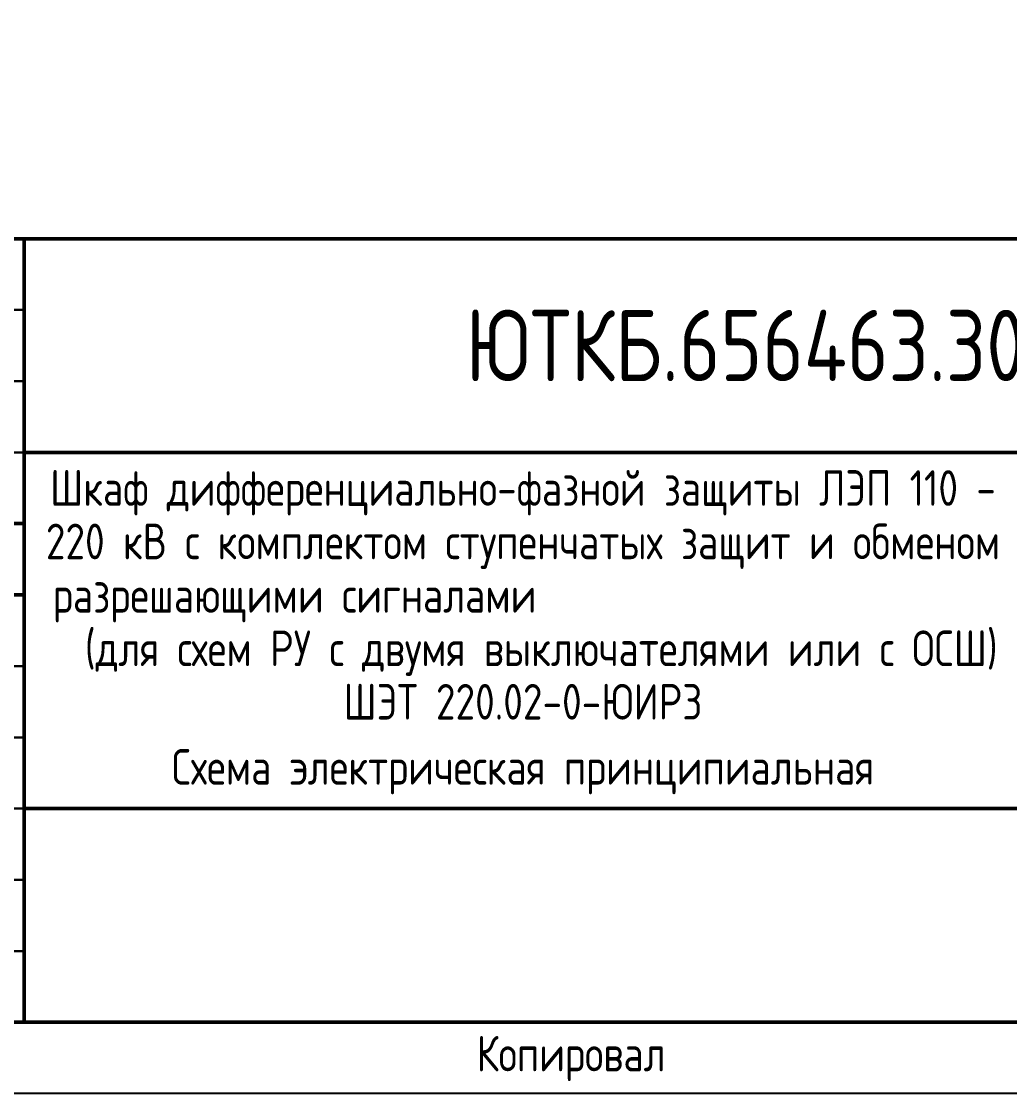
# Model space of a CAD drawing. Header units: millimetres. Extents: x -863 to 2619, y -90 to 586.
# Drawn here: x 294.8 to 364.1, y 0 to 75.2 of the extents above; entities that cross this region are included whole.
import ezdxf

# ---------------------------------------------------------------- set-up
doc = ezdxf.new("R2010")
doc.units = ezdxf.units.MM
doc.styles.add('Gost_type_A', font='GOST_A.TTF')

# ---------------------------------------------------------------- blocks, each defined once
blk = doc.blocks.new('Формат_А3')
blk.add_lwpolyline([(-420, 297), (0, 297), (0, 0), (-420, 0)], close=True)
at = {"lineweight": 50}
blk.add_lwpolyline([(-400, 292), (-5, 292), (-5, 5), (-400, 5)], close=True, dxfattribs=at)
blk = doc.blocks.new('Штамп большой нижний')
at = {"lineweight": 50}
for points in [[(-130, 55), (-120, 55), (-120, 35), (-130, 35)], [(-120, 55), (0, 55), (0, 40), (-120, 40)], [(-120, 40), (-50, 40), (-50, 15), (-120, 15)], [(-130, 35), (-120, 35), (-120, 30), (-130, 30)], [(-130, 30), (-120, 30), (-120, 0), (-130, 0)], [(-120, 15), (-50, 15), (-50, 0), (-120, 0)]]:
    blk.add_lwpolyline(points, close=True, dxfattribs=at)
for points in [[(-130, 55), (-120, 55), (-120, 50), (-130, 50)], [(-130, 50), (-120, 50), (-120, 45), (-130, 45)], [(-130, 45), (-120, 45), (-120, 40), (-130, 40)], [(-130, 40), (-120, 40), (-120, 35), (-130, 35)], [(-130, 30), (-120, 30), (-120, 25), (-130, 25)], [(-130, 25), (-120, 25), (-120, 20), (-130, 20)], [(-130, 20), (-120, 20), (-120, 15), (-130, 15)], [(-130, 15), (-120, 15), (-120, 10), (-130, 10)], [(-130, 10), (-120, 10), (-120, 5), (-130, 5)], [(-130, 5), (-120, 5), (-120, 0), (-130, 0)]]:
    blk.add_lwpolyline(points, close=True)
at = {"insert": (-75, -2.535), "char_height": 2.5, "width": 13.12023, "attachment_point": 6, "style": 'Gost_type_A'}
blk.add_mtext('Копировал', dxfattribs=at)

msp = doc.modelspace()

# ---------------------------------------------------------------- block references
at = {"color": 1}
msp.add_blockref('Формат_А3', (420, 0), dxfattribs=at)
msp.add_blockref('Штамп большой нижний', (415, 5))

# ---------------------------------------------------------------- texts
at = {"style": 'Gost_type_A'}
for s, insert, char_height, width, attachment_point in [('ЮТКБ.656463.300-012Э3', (355, 52.5), 5, 120, 5), ('Схема электрическая принципиальная', (330, 21), 2.5, 70, 8)]:
    msp.add_mtext(s, dxfattribs=dict(at, insert=insert, char_height=char_height, width=width, attachment_point=attachment_point))
at = {"insert": (330, 35), "char_height": 2.5, "width": 68, "attachment_point": 5, "line_spacing_factor": 0.9, "style": 'Gost_type_A'}
msp.add_mtext('Шкаф дифференциально-фазной защиты ЛЭП 110 - 220 кВ с комплектом ступенчатых защит и обменом разрешающими сигналами                             (для схем РУ с двумя выключателями или с ОСШ) \\PШЭТ 220.02-0-ЮИРЗ', dxfattribs=at)

doc.saveas('drawing.dxf')
